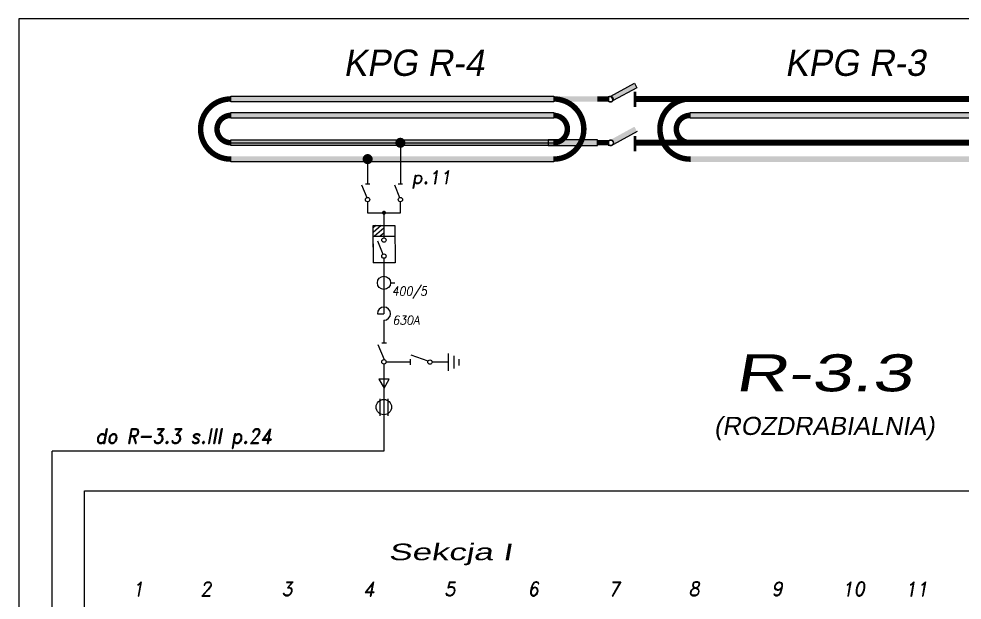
# Model space of a CAD drawing. Extents: x 0 to 420, y 0 to 295.
# Drawn here: x 0 to 179.1, y 184.6 to 295 of the extents above; entities that cross this region are included whole.
import ezdxf

# ---------------------------------------------------------------- set-up
doc = ezdxf.new("R2010")
doc.units = 0
doc.header["$MEASUREMENT"] = 0
doc.layers.get('0').update_dxf_attribs({"linetype": 'CONTINUOUS'})
doc.layers.add('STYKI', color=4, linetype='CONTINUOUS')
doc.styles.add('ROMAND', font='romand', dxfattribs={"width": 0.7, "oblique": 10, "height": 3.5})
doc.styles.add('ROMANS', font='romans', dxfattribs={"width": 0.8, "oblique": 10, "height": 1.99})
doc.styles.add('styl1', font='ARIAL.TTF', dxfattribs={"oblique": 10, "height": 1.82})
doc.styles.add('TECHNIC', font='te______.pfb', dxfattribs={"oblique": 10, "height": 12})

msp = doc.modelspace()

# ---------------------------------------------------------------- linework, layer by layer
for p, q in [((420, 295), (0, 295)), ((0, 295), (0, 0)), ((413.57, 295), (0, 295))]:
    msp.add_line(p, q)
at = {"color": 7}
for p, q in [((112.38, 280.31), (116.91, 282.79)), ((117.37, 281.89), (112.88, 279.46)), ((116.91, 282.79), (117.37, 281.89)), ((40.23, 280.3), (101.56, 280.3)), ((40.23, 279.26), (40.23, 280.3)), ((101.56, 280.3), (101.56, 279.26)), ((111.95, 280.3), (111.95, 279.26)), ((112.88, 279.46), (112.38, 280.38)), ((101.56, 279.26), (40.23, 279.26)), ((40.23, 277.18), (101.56, 277.18)), ((40.23, 276.14), (40.23, 277.18)), ((101.56, 276.14), (40.23, 276.14)), ((101.56, 277.18), (101.56, 276.14)), ((127.45, 277.18), (188.78, 277.18)), ((127.45, 276.14), (127.45, 277.18)), ((188.78, 276.14), (127.45, 276.14)), ((117.39, 273.58), (112.9, 271.15)), ((40.17, 271.46), (101.5, 271.46)), ((40.23, 271.99), (101.56, 271.99)), ((40.23, 270.95), (40.23, 271.99)), ((101.56, 270.95), (40.23, 270.95)), ((72.45, 270.98), (72.45, 263.67)), ((109.87, 271.99), (100.52, 271.99)), ((100.52, 271.99), (100.52, 270.95)), ((100.52, 270.95), (109.87, 270.95)), ((101.56, 271.99), (101.56, 270.95)), ((109.87, 270.95), (109.87, 271.99)), ((111.95, 271.92), (111.95, 270.88)), ((40.23, 267.83), (40.23, 268.87)), ((101.56, 268.87), (101.56, 267.83)), ((127.45, 267.83), (127.45, 268.87)), ((101.56, 267.83), (40.23, 267.83)), ((66.22, 267.83), (66.22, 263.67)), ((65.8, 263.67), (66.63, 263.67)), ((72.04, 263.67), (72.87, 263.67)), ((66.22, 260.25), (66.22, 258.17)), ((72.45, 258.17), (72.45, 260.25)), ((66.22, 258.17), (72.45, 258.17)), ((69.33, 258.17), (69.33, 253.39)), ((67.26, 251.62), (67.26, 255.77)), ((67.78, 255.77), (67.26, 255.29)), ((68.82, 255.77), (67.26, 254.4)), ((67.26, 255.77), (71.41, 255.77)), ((69.33, 255.22), (67.54, 253.7)), ((70.97, 255.77), (71.41, 255.77)), ((71.41, 255.77), (71.43, 248.63)), ((67.26, 253.7), (71.41, 253.7)), ((69.33, 254.31), (68.59, 253.7)), ((67.26, 252.23), (67.26, 248.63)), ((69.33, 249.54), (69.33, 238.99)), ((71.43, 248.63), (67.26, 248.63)), ((70.58, 244.84), (71.41, 244.84)), ((68.09, 238.99), (69.33, 238.99)), ((69.33, 237.74), (69.33, 234.98)), ((69.33, 236.56), (69.33, 233.47)), ((68.91, 233.47), (69.84, 233.47)), ((81.55, 231.43), (81.55, 228.14)), ((69.33, 229.43), (69.33, 212.85)), ((69.75, 229.83), (74.33, 229.83)), ((74.33, 230.35), (74.33, 229.26)), ((78.49, 229.83), (81.61, 229.83)), ((82.58, 230.96), (82.58, 228.56)), ((83.57, 230.34), (83.57, 229.17)), ((68.54, 222.79), (68.54, 219.57)), ((70.09, 222.79), (70.09, 219.57)), ((69.33, 212.85), (6.32, 212.85)), ((6.32, 90.46), (6.32, 212.85)), ((12.48, 205.35), (243.91, 205.35)), ((12.48, 101.12), (12.48, 205.35))]:
    msp.add_line(p, q, dxfattribs=at)
for points, const_width in [([(117.02, 281.17), (117.02, 278.28)], 0.5), ([(117.23, 279.78), (199.27, 279.78)], 1.1), ([(117.02, 272.76), (117.02, 269.86)], 0.5), ([(117.23, 271.48), (199.27, 271.48)], 1.1)]:
    msp.add_lwpolyline(points, dxfattribs=dict(at, const_width=const_width))
at = {"color": 7, "const_width": 1.04}
for points in [[(40.23, 279.78, 0.414214), (34.51, 274.06, 1)], [(101.56, 268.35, 0.414214), (107.28, 274.06, 0.414214), (101.56, 279.78, 1)], [(127.45, 279.78, 0.414214), (121.73, 274.06, 1)], [(40.23, 276.66, 0.414214), (37.63, 274.06, 1)], [(101.56, 271.47, 0.414214), (104.16, 274.06, 0.414214), (101.56, 276.66, 1)], [(127.45, 276.66, 0.414214), (124.85, 274.06, 1)], [(34.51, 274.06, 0.414214), (40.23, 268.35, 1)], [(37.63, 274.06, 0.414214), (40.23, 271.47, 1)], [(121.73, 274.06, 0.414214), (127.45, 268.35, 1)], [(124.85, 274.06, 0.414214), (127.45, 271.47, 1)]]:
    msp.add_lwpolyline(points, format="xyb", dxfattribs=at)
at = {"color": 7}
for points, const_width in [([(111.81, 279.74, 1), (112.85, 279.74, 1)], 0.291), ([(71.96, 271.45, 1), (72.93, 271.45, 1)], 0.936), ([(111.86, 271.45, 1), (112.9, 271.45, 1)], 0.291), ([(65.74, 268.35, 1), (66.72, 268.35, 1)], 0.936), ([(69.14, 258.17, 1), (69.53, 258.17, 1)], 0.374)]:
    msp.add_lwpolyline(points, format="xyb", close=True, dxfattribs=dict(at, const_width=const_width))
msp.add_lwpolyline([(68.37, 226.52), (69.36, 224.83), (70.33, 226.53)], close=True, dxfattribs=at)
for centre, radius in [((66.21, 260.67), 0.416), ((72.45, 260.67), 0.416), ((69.33, 252.98), 0.416), ((69.33, 249.92), 0.416), ((69.33, 244.84), 1.25), ((69.33, 229.84), 0.416), ((78.05, 229.8), 0.416), ((69.3, 221.24), 1.46)]:
    msp.add_circle(centre, radius, dxfattribs=at)
msp.add_arc((69.33, 238.99), 1.25, 270, 180, dxfattribs=at)
for points in [[(112.53, 280.42), (116.87, 282.81), (112.88, 279.46), (117.37, 281.89)], [(40.23, 280.3), (101.56, 280.3), (40.23, 279.26), (101.56, 279.26)], [(40.23, 279.26), (101.56, 280.3), (101.56, 280.3), (40.23, 279.26)], [(100.52, 280.3), (109.87, 280.3), (100.52, 279.26), (109.87, 279.26)], [(109.87, 280.3), (111.95, 280.3), (109.87, 279.26), (111.95, 279.26)], [(40.23, 277.18), (101.56, 277.18), (40.23, 276.14), (101.56, 276.14)], [(127.45, 277.18), (188.78, 277.18), (127.45, 276.14), (188.78, 276.14)], [(112.55, 272.12), (116.89, 274.51), (112.9, 271.15), (117.39, 273.58)], [(40.23, 271.99), (101.56, 271.99), (40.23, 270.95), (101.56, 270.95)], [(100.52, 271.99), (109.87, 271.99), (100.52, 270.95), (109.87, 270.95)], [(109.87, 271.99), (111.95, 271.99), (109.87, 270.95), (111.95, 270.95)], [(111.95, 271.99), (109.87, 270.95), (111.95, 270.95), (111.95, 271.99)], [(40.23, 268.87), (101.56, 268.87), (40.23, 267.83), (101.56, 267.83)], [(127.45, 268.87), (188.78, 268.87), (127.45, 267.83), (188.78, 267.83)]]:
    msp.add_solid(points, dxfattribs=at)
at = {"layer": 'STYKI', "color": 7}
for p, q in [((65.07, 263.48), (66.06, 261.05)), ((71.31, 263.48), (72.29, 261.05)), ((68.11, 252.8), (69.13, 250.28)), ((68.17, 233.15), (69.34, 230.26)), ((74.46, 231.14), (77.69, 230.01))]:
    msp.add_line(p, q, dxfattribs=at)

# ---------------------------------------------------------------- texts
at = {"color": 7, "oblique": 10}
for s, height, style, p in [('  KPG R-4', 4.99, 'TECHNIC', (57.9, 284.17)), ('  KPG R-3', 4.99, 'TECHNIC', (141.72, 284.17)), ('p.11', 2.495, 'ROMAND', (74.53, 263.67)), ('(ROZDRABIALNIA)', 3.438, 'styl1', (131.98, 215.95))]:
    msp.add_text(s, height=height, dxfattribs=dict(at, style=style)).set_placement(p)
for s, height, style, width, p in [('400/5', 1.7, 'ROMANS', 0.9, (70.83, 242.43)), ('630A', 1.7, 'ROMANS', 0.9, (70.95, 236.91)), ('R-3.3', 7.038, 'styl1', 1.4, (135.93, 224.23)), ('do R-3.3 s.III p.24', 2.8067, 'ROMAND', 0.9, (14.51, 214.32)), ('Sekcja I', 3.15, 'styl1', 1.5, (70.17, 192.15)), ('1 ', 2.694, 'ROMAND', 0.95, (21.54, 185.35)), ('2', 2.69, 'ROMAND', 0.95, (34.4, 185.35)), ('3  ', 2.694, 'ROMAND', 0.95, (49.84, 185.35)), ('4 ', 2.694, 'ROMAND', 0.95, (65.3, 185.35)), ('5', 2.69, 'ROMAND', 0.95, (80.75, 185.35)), ('6  ', 2.694, 'ROMAND', 0.95, (96.57, 185.35)), ('7 ', 2.694, 'ROMAND', 0.95, (111.98, 185.35)), ('8  ', 2.694, 'ROMAND', 0.95, (127.12, 185.35)), ('9  ', 2.694, 'ROMAND', 0.95, (142.89, 185.35)), ('10', 2.694, 'ROMAND', 0.95, (156.29, 185.35)), ('11', 2.694, 'ROMAND', 0.95, (168.27, 185.35))]:
    msp.add_text(s, height=height, dxfattribs=dict(at, style=style, width=width)).set_placement(p)

doc.saveas('drawing.dxf')
